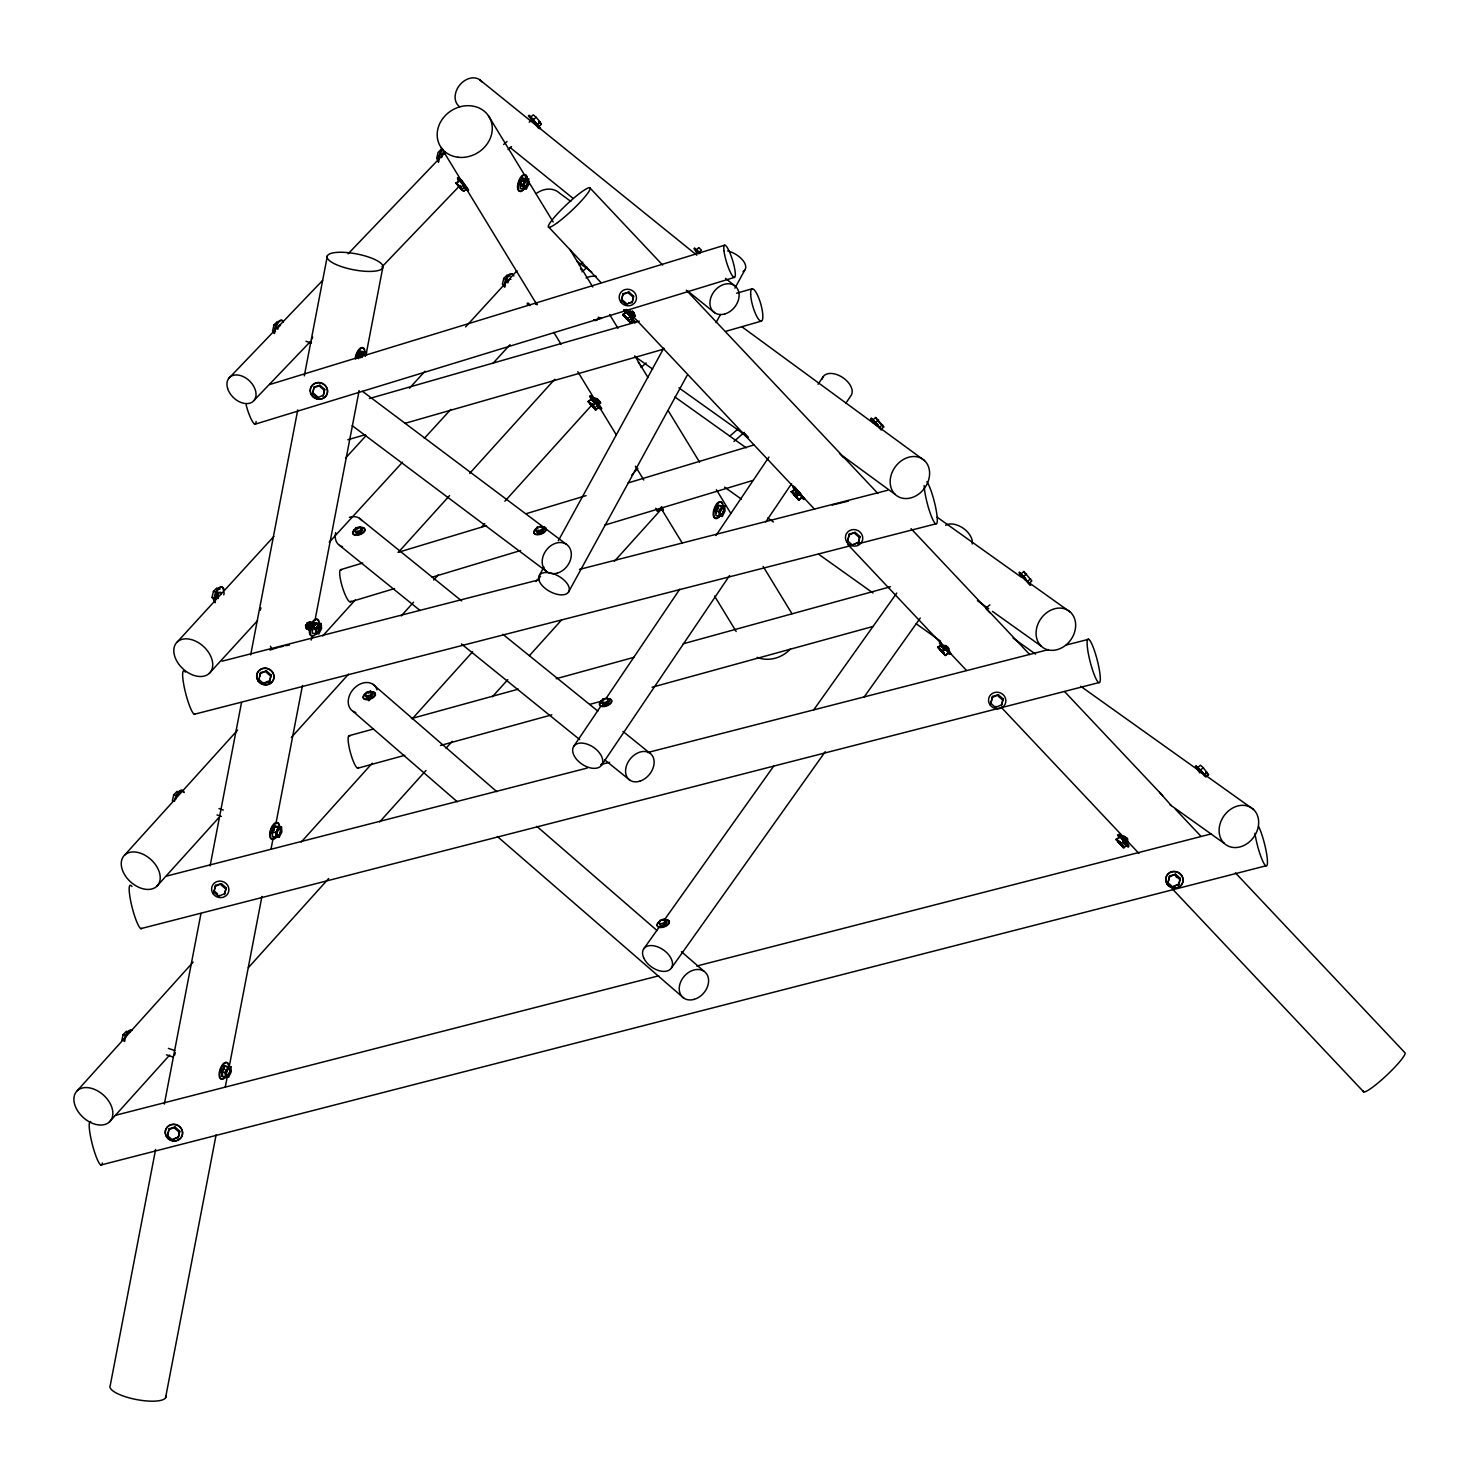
<?xml version="1.0" encoding="UTF-8"?>
<svg xmlns="http://www.w3.org/2000/svg" width="1479" height="1479" viewBox="0 0 1479 1479"><rect width="100%" height="100%" fill="white"/><g stroke="black" fill="none" stroke-linecap="round" stroke-linejoin="round"><path stroke-width="1.5" d="M461.947 188.868L457.603 184.579L460.653 187.463M460.949 181.806L461.836 182.231L460.727 181.455M464.831 187.057L464.388 186.317M531.959 119.928L536.378 124.735L529.112 115.233L540.519 128.266L538.948 127.508M592.321 405.468C582.634 396.298 601.103 416.412 591.545 404.691M596.647 404.285L596.74 405.449M625.802 310.109L635.637 322.404L631.219 317.911M697.866 253.464L697.422 252.576L698.791 253.667M793.502 493.487L793.41 492.544M796.238 490.64L795.351 491.804M799.806 493.043C805.131 500.142 788.011 479.621 794.334 489.715M943.473 652.923L943.787 653.884L939.498 648.726L943.38 653.33M1123.301 845.748L1121.803 845.84L1117.828 840.996L1122.136 846.154L1119.788 842.531M461.189 188.369L461.966 189.645L461.855 188.536M463.851 188.646L464.351 186.354M464.424 188.147L463.703 186.003M536.064 304.138L535.509 302.77L537.043 304.027M535.453 303.99L535.842 302.492L536.378 303.768M589.825 403.12L591.748 404.821M594.17 401.622L592.802 400.532L593.523 401.16M587.976 401.585L592.118 398.905L587.976 401.585L595.908 409.886L599.087 407.113L590.324 395.632L594.817 401.049M594.41 407.871L593.19 406.817M594.983 398.017L596.148 399.885M594.891 407.483L593.393 406.762M600.049 402.565C601.768 405.228 593.061 395.54 595.963 399.94M600.16 407.908L601.731 408.666L598.866 404.026M595.15 398.517L600.197 402.861M600.659 403.194L600.086 401.844M624.859 316.635L625.377 317.541L624.804 315.434M628.557 313.197L629.388 312.476C629.167 309.814 635.138 315.045 629.777 311.108M628.39 312.864L628.778 311.773L630.572 313.104M629.518 313.086L628.39 312.716L629.241 313.326M628.926 312.383L630.59 314.177M627.577 319.094L629.204 320.795M629.056 311.533L631.145 313.696M630.202 311.755L629.925 312.642L630.405 311.588M631.274 318.835L631.256 317.874M624.36 309.906L632.679 318.503L631.81 317.393M633.234 318.022L632.346 317.56L633.604 317.504M632.957 318.096L632.772 316.469M631.995 314.103L634.62 316.654L633.474 317.042M634.99 315.84C629.869 308.39 636.95 319.519 632.827 314.528M797.643 497.61L793.058 493.228M796.885 492.193L795.739 491.841M795.831 490.973L799.732 494.485M801.341 497.72L804.077 499.569L799.436 492.211M940.311 649.891L940.829 650.797L939.831 648.024M941.679 646.952L943.362 647.654M942.77 646.046L943.417 647.488M947.115 648.819L947.299 651.241M947.115 649.817C948.279 647.617 953.715 657.97 948.446 652.627M947.891 650.168L939.757 641.941M1117.828 841.126L1122.247 846.08L1121.396 844.638M1123.171 837.595C1122.376 838.852 1114.463 830.921 1119.104 837.465M1125.722 841.181L1122.284 836.522L1123.19 836.966M1122.857 845.396L1121.193 844.712M1124.835 844.417L1123.227 842.475M1123.633 842.568L1125.316 843.27M1126.203 843.03C1126.258 841.773 1128.107 842.29 1126.314 841.588M1126.61 840.09L1127.312 841.496M1126.166 838.26L1127.904 841.736L1126.425 839.185M520.497 179.662L520.516 179.07A3.365 1.497 -71.3 0 1 521.274 179.199L520.294 179.717M311.274 341.501L311.366 343.054M310.941 623.657A3.346 1.534 -70.3 0 0 309.666 622.585L306.8 626.153L307.983 629.111A3.402 1.571 -70.3 0 0 308.445 629.037A3.365 1.497 -71.3 0 1 308.261 624.804A3.365 1.497 -71.3 0 1 311.052 623.288M356.864 356.125L357.271 354.331A3.808 1.701 -71.3 0 0 356.587 357.105L357.105 355.293M306.8 626.153L306.837 627.688M271.119 833.361A3.808 1.701 -71.3 0 1 271.249 830.052A3.55 1.627 -70.3 0 0 271.397 833.398A3.365 1.497 -71.3 0 1 271.249 830.015A3.365 1.553 -70.3 0 0 271.064 830.865L271.415 833.343M271.064 830.865L271.008 832.381M155.609 1149.46L110.259 1385.398A28.489 8.079 10.9 0 0 137.011 1399.652A28.489 8.079 10.9 0 0 165.796 1395.714M164.335 1104.092L200.959 913.523M210.11 865.881L241.521 702.543M250.672 654.901L297.76 409.886M304.304 375.869L327.414 255.627M165.556 1397.803L216.137 1134.652M225.289 1087.01L227.47 1075.658M229.227 1066.599L261.931 896.44M271.082 848.798L273.264 837.465M275.87 823.84L302.474 685.461M311.2 640.093L312.069 635.545M315.119 619.664L359.157 390.548M366.145 354.239L382.71 268.032A28.489 8.079 10.9 0 0 345.18 252.41A28.489 8.079 10.9 0 0 337.304 265.055A28.489 8.079 10.9 0 0 382.71 268.032M312.531 393.728L314.158 386.943L320.037 385.279L324.696 389.402L323.476 395.17L317.19 397.851L312.531 393.728L314.158 386.943M213.882 892.207L215.564 885.311L221.443 883.666L226.102 887.77L224.882 893.538L218.541 896.329L213.882 892.207L215.564 885.311M258.917 679.49L260.6 672.575L266.479 670.93L271.138 675.034L269.455 681.93L263.576 683.594L258.917 679.49L259.38 678.343M259.786 676.421L260.6 672.575M323.069 396.187L324.696 389.402M167.515 1135.613L169.198 1128.717L175.077 1127.053L179.735 1131.176L178.515 1136.944L172.174 1139.717L167.515 1135.613L169.198 1128.717M224.42 894.666L226.102 887.77M269.455 681.93L271.138 675.034M178.053 1138.072L179.735 1131.176M621.42 300.496L623.066 293.692L628.945 292.047L633.604 296.151L632.383 301.919L626.079 304.619L621.42 300.496L623.066 293.692M631.958 302.955L633.604 296.151M847.652 540.889L849.316 534.048L855.195 532.385L859.854 536.507L858.633 542.275L852.311 545.011L847.652 540.889L849.316 534.048M858.19 543.348L859.854 536.507M990.838 703.357L992.538 696.424L998.417 694.779L1003.076 698.883L1001.856 704.651L995.496 707.461L990.838 703.357L992.538 696.424M1001.375 705.797L1003.076 698.883M1168.003 882.778L1169.686 875.864L1175.565 874.2L1180.224 878.323L1179.003 884.091L1172.662 886.882L1168.003 882.778L1169.686 875.864M1178.541 885.237L1180.224 878.323M260.193 610.346L260.896 607.887M174.596 1055.156L175.317 1052.697M274.558 333.533L272.617 330.926L273.985 324.955L277.294 321.572M213.993 600.012L212.052 597.405L213.42 591.434L216.729 588.05L220.02 589.16M172.359 800.786L173.727 794.796L177.036 791.431L180.327 792.541M121.759 1040.624L123.127 1034.634L126.436 1031.27L129.727 1032.379M510.089 276.074L507.057 275.039L503.747 278.422L502.379 284.393L505.43 285.429M948.113 650.15L945.599 646.619L948.039 649.632M306.819 625.266L306.541 628.039L308.445 628.945A3.365 1.497 -71.3 0 1 307.724 625.081A3.365 1.497 -71.3 0 1 310.664 623.158M629.629 311.773L630.627 312.124M459.174 180.771L457.529 177.591L461.688 180.438M311.829 339.024L312.716 337.064M221.203 1069.539L220.685 1071.813A3.808 1.701 -71.3 0 1 221.018 1070.001A3.365 1.497 -71.3 0 0 220.741 1071.628M313.751 387.96L320.037 385.279M317.19 397.851L317.597 396.834L312.938 392.711M260.138 673.703L266.479 670.93M263.576 683.594L264.038 682.466M215.102 886.439L221.443 883.666M218.541 896.329L219.003 895.202M168.735 1129.845L175.077 1127.053M172.174 1139.717L178.515 1136.944M622.641 294.728L628.945 292.047M626.079 304.619L626.504 303.583L621.846 299.461M848.872 535.121L855.195 532.385M852.311 545.011L858.633 542.275M992.058 697.57L998.417 694.779M995.496 707.461L995.977 706.315M1169.223 877.01L1175.565 874.2M1172.662 886.882L1179.003 884.091M366.311 351.873L360.229 351.281L357.53 356.679L360.58 357.715L363.279 352.316L366.311 351.873L366.533 355.182M519.905 183.673L522.605 178.275L528.632 178.848L528.964 183.803L526.265 189.201L520.238 188.628L519.905 183.673L522.9 184.69L523.233 189.645M522.9 184.69L525.6 179.292L528.632 178.848M311.903 628.224L314.602 622.825L321.22 623.583L321.553 628.538L318.854 633.936L312.235 633.178L311.903 628.224L315.508 629.444L315.822 634.399M315.508 629.444L318.207 624.027L321.22 623.583M272.21 831.586L274.909 826.188L281.528 826.964L281.86 831.919L279.161 837.317L272.543 836.541L272.21 831.586L275.797 832.806L276.129 837.761M275.797 832.806L278.496 827.408L281.528 826.964M221.61 1071.425L224.309 1066.026L230.927 1066.803L231.26 1071.757L228.561 1077.156L221.942 1076.379L221.61 1071.425L225.196 1072.645L225.529 1077.599M225.196 1072.645L227.895 1067.246L230.927 1066.803M715.651 510.773L718.35 505.374L724.71 506.058L725.043 511.013L722.344 516.411L715.984 515.727L715.651 510.773L718.979 511.9L719.312 516.855M718.979 511.9L721.678 506.502L724.71 506.058M539.502 575.165L543.939 567.049M558.359 540.704L663.775 348.157M568.454 592.21A16.824 8.819 28.7 0 0 551.168 573.149A16.824 8.819 28.7 0 0 542.312 585.702A16.824 8.819 28.7 0 0 568.454 592.21L687.18 375.333M716.039 322.644L720.476 314.528M734.897 288.183L744.88 269.936M573.778 746.248L600.918 706.019M606.094 698.365L679.767 589.197M715.947 535.564L768.951 457.048M818.053 384.263L823.23 376.59M601.602 765.179A16.824 10.205 34 0 0 585.758 743.715A16.824 10.205 34 0 0 575.719 758.246A16.824 10.205 34 0 0 601.602 765.179L729.554 575.571M765.752 521.939L791.598 483.633M845.877 403.194L851.054 395.54A16.824 10.205 34 0 0 841.07 376.516A16.824 10.205 34 0 0 822.213 379.086M643.772 948.815L659.837 926.224M663.868 920.585L773.628 766.233M813.783 709.754L896.773 593.061M671.3 968.172L825.245 751.702M864.05 697.127L920.271 618.074M458.398 185.744L458.952 186.65L457.584 184.635L461.633 189.016M461.91 189.719L460.098 187.962L460.912 188.628M799.566 492.84L793.28 485.999M793.04 493.302L797.366 498.386L796.127 496.241M939.868 641.461L941.439 644.604M939.387 648.856L943.898 653.81L943.047 653.2M354.054 530.203L356.088 527.781L360.063 526.746L362.041 528.151L362.706 530.018L360.691 532.44L356.698 533.457L354.054 530.203L356.698 533.457M356.032 531.608L360.007 530.591L362.041 528.151M364.537 694.612L366.552 692.19L370.545 691.155L372.505 692.56L373.17 694.427L371.155 696.849L367.162 697.866L364.537 694.612L367.162 697.866M366.496 696.017L370.489 695.001L372.505 692.56M535.25 529.648L537.265 527.227L541.259 526.191L543.237 527.596L543.902 529.445L541.887 531.867L537.894 532.902L535.25 529.648L537.894 532.902M537.228 531.053L541.203 530.018L543.237 527.596M600.825 701.527L602.84 699.086L606.834 698.07L608.793 699.475L609.477 701.323L607.444 703.745L603.469 704.78L600.825 701.527L603.469 704.78M602.785 702.913L606.778 701.896L608.793 699.475M658.451 922.452L660.466 920.03L664.459 918.995L666.419 920.4L667.084 922.249L665.069 924.689L661.076 925.706L658.451 922.452L661.076 925.706M660.41 923.857L664.404 922.822L666.419 920.4M630.387 311.089L632.457 313.714M77.315 1090.652L193.139 962.089M301.217 842.069L372.246 763.219M412.401 718.646L472.614 651.777M535.934 581.487L540.556 576.348M631.662 475.203L637.837 468.344M109.428 1121.932A22.425 15.086 42 0 0 94.915 1089.542A22.425 15.086 42 0 0 75.78 1107.42A22.425 15.086 42 0 0 109.428 1121.932L169.66 1055.063M248.398 967.636L328.708 878.489M379.659 821.917L425.97 770.485M446.048 748.208L452.223 741.349M492.378 696.775L507.815 679.619M529.445 655.622L561.872 619.627M614.358 561.336L660.688 509.904M124.68 855.028L237.62 730.09M322.718 635.952L355.2 600.012M398.535 552.092L449.579 495.594M469.693 473.354L554.791 379.216M156.756 886.346A22.425 15.104 42.1 0 0 142.261 853.901A22.425 15.104 42.1 0 0 123.127 871.815A22.425 15.104 42.1 0 0 156.756 886.346L218.652 817.869M291.363 737.429L348.6 674.11M401.216 615.911L413.584 602.212M433.698 579.971L438.339 574.832M481.673 526.912L484.761 523.492M504.875 501.233L593.061 403.675M177.277 641.978L273.892 536.378M345.587 458.046L365.831 435.898M409.48 388.219L425.046 371.192M465.571 326.914L517.003 270.712M209.26 673.389A22.425 15.16 42.5 0 0 194.895 640.832A22.425 15.16 42.5 0 0 175.668 658.821A22.425 15.16 42.5 0 0 209.26 673.389L257.568 620.588M329.244 542.257L402.491 462.206M424.307 438.376L450.799 409.424M492.877 363.446L510.015 344.699M228.598 378.569L322.607 280.437M348.101 253.833L445.308 152.374M254.406 400.014L310.165 341.797M381.878 266.959L459.969 185.467M441.334 149.139L438.024 152.522L436.656 158.493L438.597 161.1M307.151 624.397L309.222 622.844M455.772 183.026L459.433 180.771L466.421 188.979L463.703 191.327L455.772 183.026L463.703 191.327M456.734 183.119L459.433 180.771M503.655 144.461L507.057 141.485M529.223 122.184L533.087 119.448M533.66 119.466L536.137 117.303L540.168 122.036L541.351 124.328L538.874 126.491L530.813 117.007L533.29 114.844L536.137 117.303M460.69 187.278L463.408 184.93M508.055 149.545L511.475 146.569M537.69 124.199L540.168 122.036M579.287 265.24L582.744 262.227M581.968 271.822L587.163 267.292M622.696 314.546L626.301 312.328L630.257 316.488L633.271 320.536L630.627 322.847L622.696 314.546L630.627 322.847M623.657 314.639L626.301 312.328M627.614 318.798L630.257 316.488M629.666 322.736L633.271 320.536M595.908 409.886L592.894 405.838L596.074 403.064M595.963 406.707L599.42 403.675M640.98 367.495L646.157 362.965M594.965 409.794L599.087 407.113M729.535 436.36L738.187 428.818M733.935 441.445L744.325 432.386M657.73 510.976L660.91 508.221L656.768 510.884L657.73 510.976L655.715 508.277M875.679 417.485L872.98 419.833L881.04 429.298L883.739 426.95L875.679 417.485L876.881 419.759M791.228 491.694L795.129 489.216L802.117 497.425L799.159 499.994L791.228 491.694L799.159 499.994M792.189 491.786L795.129 489.216M875.827 422.291L878.526 419.944M796.146 495.946L799.104 493.376M879.857 427.024L882.556 424.676M798.216 499.902L802.117 497.425M1023.801 571.504L1021.046 573.889L1029.107 583.373L1031.861 580.97L1023.801 571.504L1024.984 573.778M937.649 647.192L941.605 644.659L948.594 652.868L945.58 655.493L937.649 647.192L945.58 655.493M938.61 647.284L941.605 644.659M986.382 607.869L989.858 604.856M1023.893 576.348L1026.629 573.963M942.567 651.444L945.58 648.819L946.209 649.928M1027.923 581.099L1030.66 578.696M944.637 655.382L948.594 652.868M1115.998 839.443L1119.899 836.985L1126.869 845.193L1123.929 847.763L1115.998 839.443L1123.929 847.763M1116.959 839.554L1119.899 836.985M1203.296 767.693L1200.449 765.235L1197.75 767.583L1200.597 770.041L1203.296 767.693L1208.509 774.719L1205.81 777.067M1120.916 843.714L1123.874 841.144M1207.326 772.426L1204.627 774.793L1200.597 770.041M1122.986 847.652L1126.869 845.193M634.251 315.267L634.75 316.136L634.362 314.916M269.936 650.057L277.775 647.599M269.659 384.54L724.636 245.2M255.257 424.14L734.508 277.368M340.577 569.692L362.688 563.018M398.073 552.351L486.536 525.655M526.339 513.638L586.035 495.631M628.057 482.949L754.105 444.902M350.338 601.898L394.56 588.55M432.164 577.198L520.608 550.521M604.652 525.156L752.811 480.453M369.417 398.535L639.279 321.146M736.597 293.23L752.072 288.793M347.805 439.744L365.498 434.66M405.301 423.253L664.089 349.026M726.023 331.259L761.426 321.109M628.464 303.029L632.383 301.919M265.998 681.911L269.917 680.802M832.141 505.06L848.28 501.141M349.007 735.729L373.521 728.999M411.402 718.572L518.353 689.14M556.215 678.713L634.195 657.268M683.224 643.772L890.432 586.756M358.01 768.156L404.784 755.288M440.446 745.471L551.852 714.819M589.714 704.392L600.862 701.342M652.11 687.236L872.684 626.541M222.109 661.187L539.243 579.731M579.435 569.415L887.64 490.27M194.322 714.265L853.161 545.067M857.617 543.921L935.782 523.862M166.48 876.104L587.255 768.045M600.696 764.588L609.644 762.295M647.691 752.515L1048.315 649.632M1066.23 645.029L1088.618 639.298M140.856 928.627L1098.786 682.632A22.425 3.624 75.6 0 0 1094.793 651.721A22.425 3.624 75.6 0 0 1087.527 648.523A22.425 3.624 75.6 0 0 1098.786 682.632M115.307 1115.351L658.691 975.807M696.72 966.046L1211.042 833.953M100.886 1165.008L1265.95 865.807M279.753 647.136L283.728 646.175M599.42 402.417C598.681 403.138 598.977 403.933 599.716 402.861M285.706 645.694L289.311 645.121M1126.092 840.423L1127.238 840.738M598.496 318.798L601.528 318.355L598.2 317.227M221.942 1076.379L228.561 1077.156M465.46 188.868L466.421 188.979M361.967 347.657L362.762 347.75A8.745 4.03 -70.3 0 1 364.204 349.654A8.745 3.901 -71.3 0 0 359.305 349.044A8.745 3.901 -71.3 0 0 355.182 358.731M538.374 127.989L528.391 115.898L532.791 119.244M464.351 187.001L463.5 185.541M598.681 402.14L599.605 403.194M457.621 184.154L458.046 185.467M633.326 317.745L633.751 315.711M624.36 315.637L627.836 319.039M632.236 318.706L635.083 322.884L631.108 319.446M630.849 319.908L630.701 318.355M595.316 399.681C592.524 397.241 601.158 407.298 598.015 402.713L598.681 403.379M591.323 399.385L589.659 396.206L594.244 399.903M595.353 407.816L593.8 407.317M795.961 491.971L795.388 490.621L796.682 491.435M941.679 646.822C932.14 632.383 957.079 659.819 947.817 653.163M939.794 648.449L939.923 649.614M948.427 650.464L947.133 650.057M1122.894 837.151L1125.279 837.872L1127.59 841.385M1126.388 842.29L1125.685 840.885M1124.853 843.64L1124.835 842.568M801.174 494.966L800.786 495.299M595.224 398.59L596.481 399.607M522.605 178.275L525.6 179.292M503.747 278.422L506.798 279.457M360.229 351.281L363.279 352.316M273.985 324.955L276.795 325.898M306.005 341.298L310.35 342.777M272.617 330.926L275.427 331.888M718.35 505.374L721.678 506.502M719.016 515.284L722.344 516.411M314.602 622.825L318.207 624.027M213.42 591.434L216.729 592.543M212.052 597.405L215.361 598.514M274.909 826.188L278.496 827.408M219.003 808.551L223.329 810.011M173.727 794.796L177.018 795.924M217.025 814.966L221.351 816.426M275.556 836.097L279.161 837.317M224.309 1066.026L227.895 1067.246M168.384 1048.389L174.892 1050.589M123.127 1034.634L126.418 1035.762M166.424 1054.804L172.932 1057.004M634.195 316.414L633.104 315.767M990.135 612.916L986.031 608.756M599.161 403.785L598.348 402.658M946.893 648.116L944.415 645.768L946.837 648.005M539.262 128.691L532.514 119.152M747.616 436.582L743.66 433.162M364.869 354.22L365.128 354.609M597.091 400.106L599.032 402.14M468.325 190.606L461.947 180.346M839.48 453.443L843.566 457.603M1171.313 805.611L1159.573 792.374M1022.895 576.237L1025.797 579.213L1024.781 577.79M794.445 495.114L797.477 498.312L797.033 497.425M593.523 400.513L594.613 402.917M1124.835 843.196L1124.151 843.067M463.537 187.685L465.83 186.927L465.33 185.929M633.178 316.839C636.192 319.02 628.057 309.481 629.869 312.476M631.256 318.521L632.125 318.983L630.627 316.451M630.701 319.002L631.57 319.464L630.849 317.708M629.462 321.109L628.483 320.925M628.76 320.684L624.434 316.21L625.377 316.691M595.556 398.738L594.65 398.313L595.63 400.236M595.224 399.681L594.003 398.886L594.262 399.811M593.837 399.219L595.482 400.476M599.42 403.046L600.308 403.397A5.269 1.109 36.3 0 0 599.808 402.362M942.437 646.785L941.846 646.064L945.894 650.205M594.854 403.268L592.968 400.421L595.649 403.027M941.402 646.656L942.345 647.062M592.173 400.661L593.319 401.419L592.839 400.532M942.622 650.52L944.36 653.847M1122.579 837.502L1121.655 838.297M1124.262 843.048L1125.445 843.88L1125.168 842.956M1118.568 841.606L1118.161 840.756L1120.065 842.42M937.168 517.206L1021.656 577.439L1019.234 572.928L1029.865 585.092M1027.295 581.45L1070.463 612.232A22.425 18.284 -54.5 0 1 1060.129 648.597A22.425 18.284 -54.5 0 1 1037.001 626.8A22.425 18.284 -54.5 0 1 1070.463 612.232M635.767 357.086L652.664 369.14M678.935 387.868L748.411 437.396M977.434 600.677L988.711 608.701M992.464 611.382L1041.271 646.175M674.868 396.964L746.248 447.86M1013.023 638.041L1035.559 654.106M1080.65 686.256L1253.489 809.475A22.425 18.284 -54.5 0 1 1243.155 845.822A22.425 18.284 -54.5 0 1 1220.027 824.025A22.425 18.284 -54.5 0 1 1253.489 809.475M724.581 487.146L741.478 499.199M767.786 517.964L773.425 521.976M818.497 554.126L872.98 592.968M916.204 623.768L940.626 641.183M1169.815 804.576L1224.298 843.418M543.902 529.445L541.259 526.191M609.477 701.323L606.834 698.07M570.802 201.403L559.635 193.213A22.425 18.118 -53.8 0 0 536.008 193.712M742.088 326.914L924.541 460.616A22.425 18.118 -53.8 0 1 913.967 496.815A22.425 18.118 -53.8 0 1 891.116 475.203A22.425 18.118 -53.8 0 1 924.541 460.616M576.847 261.173L591.748 272.081M843.085 456.272L895.22 494.467M362.521 391.362L566.512 544.401M352.205 425.656L546.99 571.8M1123.411 836.707L1126.924 839.85M1124.447 837.262L1126.943 840.109M467.364 189.867C472.892 193.472 456.993 175.964 463.001 183.082M946.153 650.039L942.456 646.175L942.733 647.155M1123.541 842.272L1125.075 843.585L1123.43 841.089M479.64 79.7L696.794 255.164M725.523 278.366L734.49 285.613M509.959 147.382L572.78 198.131M687.643 290.938L714.56 312.698M359.508 518.334L461.67 600.936M502.878 634.288L597.867 711.103M622.973 731.402L649.854 753.144M339.523 545.363L420.184 610.587M461.411 643.938L579.694 739.592M604.782 759.892L629.869 780.172M538.522 121.87L541.351 124.328M883.739 426.95L878.212 421.349M1205.662 772.26L1208.509 774.719M373.078 684.389L496.759 791.616M536.84 826.354L657.046 930.55M681.431 951.7L704.078 971.333M352.76 711.14L457.288 801.766M497.351 836.504L683.76 998.085M797.939 491.287L800.805 494.578M628.187 313.012L629.185 314.306M628.686 313.807L627.909 313.252L628.945 314.232M632.254 317.338L631.459 315.73M630.609 318.78L631.847 319.224L631.551 318.318M624.637 315.545L629.13 320.869M464.757 187.149L463.445 186.151M461.947 189.589L460.653 188.554M796.257 491.712L795.85 490.862L797.181 491.934M1123.596 837.317L1123.264 836.541M1126.591 840.922L1127.737 841.699L1127.331 840.386M1118.198 840.793L1120.342 843.344M1121.692 845.193L1123.005 846.006L1122.709 845.101M595.649 399.404L594.336 398.59L594.595 399.515M593.948 400.883L592.95 400.957M628.52 293.082L633.178 297.187M854.751 533.475L859.41 537.58M997.937 695.925L1002.596 700.029M1175.102 875.346L1179.761 879.469M319.63 386.315L324.289 390.419M266.017 672.058L270.675 676.162M220.981 884.793L225.64 888.897M214.344 891.079L217.45 893.815M174.614 1128.181L179.273 1132.304M794.704 486.942L804.687 499.033L801.951 497.184M465.626 189.275C474.759 196.356 452.445 170.751 458.619 181.27M1126.721 844.953C1135.872 851.978 1113.41 826.428 1119.714 836.948M530.443 305.007L527.855 302.973L528.558 304.822M529.796 305.598L527.19 303.546L527.911 305.395M660.817 507.926L663.405 509.959L661.742 506.761M660.152 508.499L662.74 510.532L661.076 507.352M798.475 491.749L800.342 493.949M631.459 311.403L632.513 312.494M633.641 316.136L634.454 316.247M629.758 312.476L632.254 315.193M632.531 315.73L633.197 316.192M632.254 315.97L633.086 316.617L632.772 315.637M629.74 313.825L628.667 312.513M632.809 316.857L631.718 315.489M627.577 320.074L628.39 320.703M796.996 491.176L798.013 492.285L795.998 490.085L796.275 490.991M794.741 494.06L793.816 493.21L795.018 494.762M796.405 496.168L793.89 493.45L794.223 494.411M944.397 645.399L945.784 646.6M944.083 645.676L945.173 647.155M943.14 646.489L944.545 647.691L942.16 645.805L945.266 649.947M461.799 181.862L463.445 184.006M461.245 182.342L460.986 181.658M1124.484 836.134L1125.574 837.613M1124.706 837.28L1122.912 835.986L1123.19 836.892M458.453 185.189L461.485 188.24M1122.043 838.279L1123.966 840.164M1124.484 843.196L1123.356 841.754L1124.206 842.364M1123.337 842.845L1124.243 843.696L1123.541 842.771M1118.66 841.218L1120.527 843.178M1121.711 845.6L1120.324 844.398M596.296 398.424L598.163 400.384M595.963 398.701L598.792 401.142M598.44 402.528L599.531 403.582L599.087 402.695M594.965 399.57L596.388 400.772M594.632 399.866L596.055 401.068M594.299 400.143L597.701 403.305M593.966 400.439L596.481 403.157M594.04 407.021L592.968 405.93L593.726 406.762M593.708 407.705L590.639 404.266M1124.724 844.102C1136.667 855.454 1115.166 830.532 1124.206 839.98M464.813 187.389L466.181 188.794M596.961 406.004L600.918 409.443L593.634 399.626M638.262 362.281L641.128 366.274M1123.282 842.327L1125.926 845.101M588.938 401.678L592.894 405.838M945.636 650.02L943.399 647.321M632.531 311.108L634.473 313.271M632.254 311.348L634.195 313.511M631.699 311.829L633.363 314.232M630.867 312.55L632.18 313.955M945.857 645.473L948.409 648.024M945.266 645.676L946.578 647.099M629.777 313.511L631.071 314.916M1125.334 836.744L1126.998 838.852M629.222 313.992L630.516 315.397M944.341 646.508L946.264 648.671M1124.761 836.966L1126.055 838.371M796.922 491.878L799.159 493.764M798.808 493.931L799.455 494.596L797.551 492.544L799.418 494.744M796.183 491.361L797.44 492.784L796.941 491.712M798.623 493.949L799.122 495.021M799.141 494.873L797.736 493.561M945.931 650.039L944.027 647.987M943.047 647.913L943.454 647.432M945.358 650.261L944.212 649.004L944.989 649.632M794.463 494.004L795.757 495.428M625.913 316.876L628.409 319.76M1123.079 841.976L1124.669 843.917M628.094 319.889L626.8 318.484M942.844 652.424L940.644 649.891M1119.548 841.496L1122.043 844.38M462.372 182.416L463.149 183.599M462.095 182.656L463.389 184.08M597.202 398.683L599.124 400.846M596.536 399.275L597.035 400.199M596.203 399.552L598.126 401.715M595.538 400.143L596.832 401.548M594.872 400.717L596.166 402.122M594.54 400.994L595.834 402.417M595.057 401.937L593.282 400.68M594.207 401.29L594.724 402.214M591.896 403.305L593.8 406.577M591.563 403.601L593.486 405.764M592.635 406.226L594.225 408.204L592.303 406.503M593.153 407.15L591.84 405.745M589.825 187.796L662.61 265.037M686.348 290.217L877.823 493.394M911.046 528.65L1029.717 654.587M1064.529 691.525L1162.642 795.628M1175.306 809.068L1200.615 835.931M1235.427 872.869L1404.736 1052.53A28.489 3.919 -43.3 0 1 1385.379 1076.49A28.489 3.919 -43.3 0 1 1363.361 1090.763M548.746 227.137L600.955 282.544M626.283 309.425L629.444 312.772M814.578 509.238L631.995 315.249M847.8 544.494L941.162 643.55M947.503 650.279L966.49 670.431M1001.301 707.369L1138.959 853.438M1172.2 888.713L1363.656 1091.872M700.011 253.057L694.557 248.01L697.441 252.798M699.456 253.538L694.002 248.49L696.886 253.279M741.497 432.127L746.95 437.155L745.305 433.976M798.789 494.504L795.924 490.806M1201.336 772.777L1198.84 770.43L1200.19 772.5M876.733 423.715L877.879 425.028M876.603 423.826L877.75 425.139M1123.134 839.758L1124.798 841.976M946.227 646.083L948.094 648.283M945.284 646.896L947.152 649.115M1120.509 844.361L1119.215 842.864M944.341 647.71L946.523 649.651M942.178 652.091L940.884 650.594M798.179 492.008L799.473 493.505M796.663 492.267L798.512 494.189M795.406 494.411L796.7 495.909M632.069 312.735L633.641 313.992M630.683 313.936L631.977 315.434M626.819 317.301L629.148 320.148M460.838 187.463L459.618 186.04L462.243 188.628M460.542 187.704L459.248 186.206M596.499 400.513L598.829 403.36M595.852 401.105L597.146 402.584M1126.776 837.724L1127.867 839.296M1125.464 840.183L1122.746 836.726L1126.795 841.274M1124.317 839.869L1125.87 842.069M1123.411 840.664L1124.502 842.235M1119.825 842.327L1121.156 843.936M1119.529 842.605L1120.897 844.01M946.689 646.989L948.242 649.189M943.694 648.153L945.007 649.762M941.809 649.78L943.713 652.11M942.826 651.666L941.494 650.057L943.399 652.387M941.18 650.335L943.047 652.368M799.252 492.378L800.305 493.672M798.549 494.3L796.645 491.989M797.181 492.895L798.771 495.003M793.41 493.764L794.981 495.983M633.382 312.901L634.953 315.101M633.104 313.141L634.214 314.694M625.894 317.985L626.43 318.835L625.321 317.264M598.292 400.273L600.16 402.991M596.629 401.715L598.662 404.784L595.963 402.288M591.877 404.414L593.171 406.041M1199.709 772.833L1195.42 766.344L1205.015 776.401M580.471 268.734L581.524 270.028M1025.686 580.378L1022.118 576.755L1022.562 577.642M877.639 426.303L874.071 422.661L874.514 423.549M1126.647 840.368L1123.393 836.985M1125.501 839.998L1126.813 842.05M1125.112 841.717L1124.539 840.83L1125.574 842.346M1119.474 842.808L1118.494 841.255M947.873 647.099L948.871 648.652M946.301 648.468L947.299 650.002M795.055 494.578L794.038 493.228M463.463 185.319L464.48 186.668M591.489 404.913L590.509 403.342M1205.625 775.865L1196.03 765.808L1197.694 769.006M873.534 423.364L870.65 418.594L881.207 429.982M799.677 494.596L796.534 491.102L796.941 492.045M593.467 407.058L589.788 403.194L590.25 404.007M940.662 644.567L943.676 648.615M794.186 489.124L797.199 493.173M591.156 398.812L593.171 401.512M1124.779 841.699L1125.759 843.603L1124.465 841.958M1118.679 842.438L1117.847 841.015M948.057 648.005L948.871 649.429M947.743 648.283L948.557 649.688M946.985 650.279L942.474 645.528L942.77 646.434M943.14 647.71L942.641 646.027M628.353 319.482L629.204 320.888M463.981 185.762L465.275 187.26M599.679 401.271L600.492 402.713M599.161 403.064L594.928 399.238M597.849 404.229L597.368 403.305L598.385 404.007M1020.972 575.313L1019.327 572.133L1030.734 585.166M881.817 429.446L871.26 418.058L872.924 421.238M793.983 487.83L794.944 489.179M625.488 312.827L623.676 309.832M464.998 185.966L465.552 187.02L465.053 186.169M1118.272 841.884L1117.68 840.682M634.121 314.99L634.713 316.081M488.421 115.75L553.201 222.016M569.988 249.563L592.783 286.963M609.588 314.509L617.982 328.283M634.768 355.847L647.968 377.496M668.36 410.94L699.549 462.114M716.354 489.66L730.737 513.287M763.127 566.42L791.931 613.656M441.056 147.382L537.025 304.822M553.83 332.387L561.022 344.182M577.808 371.747L594.613 399.293M599.402 407.169L616.207 434.715M635.397 466.218L643.79 479.991M660.595 507.537L682.189 542.959M714.579 596.092L736.172 631.515M606.778 701.896L607.444 703.745M602.84 699.086L603.524 700.954M541.203 530.018L541.887 531.867M537.265 527.227L537.949 529.075M664.459 918.995L665.125 920.862M664.404 922.822L665.069 924.689M360.063 526.746L360.747 528.613M360.007 530.591L360.691 532.44M356.088 527.781L356.753 529.63M370.545 691.155L371.211 693.022M370.489 695.001L371.155 696.849M272.857 827.39A3.365 1.497 -71.3 0 0 271.563 829.201A3.55 1.627 -70.3 0 1 272.949 827.242A3.365 1.553 -70.3 0 0 271.6 829.22A3.808 1.701 -71.3 0 1 273.06 827.057M586.017 277.904A22.425 18.284 -54.5 0 1 596.259 276.296M141.762 928.368A22.425 3.624 75.6 0 1 131.576 905.111A22.425 3.624 75.6 0 1 131.927 886.513M102.31 1163.012A22.425 3.624 75.6 0 1 93.066 1147.168A22.425 3.624 75.6 0 1 90.7 1121.655M1258.537 826.299A22.425 3.624 75.6 0 1 1266.967 856.045A22.425 3.624 75.6 0 1 1263.528 862.682A22.425 3.624 75.6 0 1 1254.913 833.306M195.246 714.006A22.425 3.624 75.6 0 1 185.041 690.748A22.425 3.624 75.6 0 1 185.411 672.15M926.871 481.729A22.425 3.624 75.6 0 1 936.651 513.01A22.425 3.624 75.6 0 1 932.473 518.889A22.425 3.624 75.6 0 1 924.135 485.556M790.359 649.096A28.489 24.829 -31.4 0 1 757.174 657.36M945.617 525.304A16.824 10.39 35.4 0 1 963.291 528.299A16.824 10.39 35.4 0 1 972.202 543.995M358.621 767.342A16.824 3.143 74.6 0 1 350.523 752.959A16.824 3.143 74.6 0 1 349.931 736.024M355.847 712.582A16.824 12.849 -49.1 0 1 353.721 688.77A16.824 12.849 -49.1 0 1 377.016 689.843M342.518 546.712A16.824 12.331 -51 0 1 335.678 532.569M349.358 517.354A16.824 12.331 -51 0 1 361.8 520.59M350.985 601.084A16.824 3.328 73.2 0 1 342.315 586.849A16.824 3.328 73.2 0 1 341.557 569.97M459.71 106.784A16.824 12.904 -51.1 0 1 460.431 84.211A16.824 12.904 -51.1 0 1 482.062 82.048M256.089 421.478A16.824 3.161 73 0 1 252.41 421.423A16.824 3.161 73 0 1 246.124 404.858M727.594 250.875A16.824 8.819 28.7 0 1 743.271 260.859A16.824 8.819 28.7 0 1 743.068 271.526M1176.249 877.029A3.365 3.161 22.3 0 1 1176.914 877.583M361.985 357.511A3.365 1.497 -71.3 0 1 364.056 354.147A3.365 1.497 -71.3 0 1 365.405 355.921M358.639 358.251A3.365 1.497 -71.3 0 1 358.713 356.735A3.808 1.701 -71.3 0 0 358.528 358.565M360.044 353.703A3.365 1.497 -71.3 0 0 358.916 355.903A3.808 1.701 -71.3 0 1 360.118 353.426M279.845 325.343A3.365 1.497 -71.3 0 0 278.958 325.62A3.365 1.497 -71.3 0 1 279.716 325.288M274.244 333.256A8.745 3.901 -71.3 0 1 277.793 322.293A8.745 3.901 -71.3 0 1 283.192 322.2M274.909 331.518A8.745 3.901 -71.3 0 1 278.44 322.514A8.745 3.901 -71.3 0 1 283.265 321.22M277.793 329.318A3.365 1.497 -71.3 0 1 280.474 325.546M365.387 355.663A3.808 1.701 -71.3 0 0 364.019 353.592A3.808 1.701 -71.3 0 0 361.689 356.864A3.365 1.497 -71.3 0 1 363.797 353.962A3.365 1.497 -71.3 0 1 364.999 355.792M359.471 356.106A3.808 1.701 -71.3 0 1 360.247 354.331M359.508 356.088A3.365 1.497 -71.3 0 1 360.192 354.535M362.54 354.553A3.365 1.497 -71.3 0 0 361.726 355.921A3.808 1.701 -71.3 0 1 362.651 354.276M361.394 355.718A3.808 1.701 -71.3 0 1 362.337 354.184M359.138 355.995A3.808 1.701 -71.3 0 1 359.933 354.22M359.175 355.995A3.365 1.497 -71.3 0 1 360.321 353.795M361.523 354.775A3.808 1.701 -71.3 0 1 362.022 354.073M361.153 352.631A3.808 1.701 -71.3 0 1 361.634 352.594A3.808 1.701 -71.3 0 0 359.286 354.017A3.808 1.701 -71.3 0 0 358.214 358.454M356.254 357.012A3.808 1.701 -71.3 0 1 357.382 353.37M356.661 356.883A3.365 1.497 -71.3 0 1 357.252 354.405M356.365 357.474A3.365 1.497 -71.3 0 1 356.938 354.313M358.195 352.778A3.808 1.701 -71.3 0 1 358.731 352.261M356.975 356.994A3.365 1.497 -71.3 0 1 357.271 355.348A3.808 1.701 -71.3 0 0 356.901 357.215M355.94 356.901A3.808 1.701 -71.3 0 1 356.273 355.034M355.81 358.953A8.745 3.901 -71.3 0 1 361.153 348.268A8.745 3.901 -71.3 0 1 364.98 353.426M313.308 628.002A3.365 1.497 -71.3 0 1 314.306 625.672M315.045 624.841A3.365 1.497 -71.3 0 1 315.674 624.563M217.21 597.83A3.365 1.497 -71.3 0 1 217.635 594.096M218.005 593.356A3.365 1.497 -71.3 0 1 218.91 592.284A3.365 1.497 -71.3 0 0 218.3 592.672M215.028 602.748A8.745 3.901 -71.3 0 1 217.173 589.733A8.745 3.901 -71.3 0 1 223.421 590.472M215.213 601.805A8.745 3.901 -71.3 0 1 218.504 589.197A8.745 3.901 -71.3 0 1 224.179 590.731M224.142 592.691A8.745 3.901 -71.3 0 1 223.791 594.835M218.208 598.477A3.365 1.497 -71.3 0 1 218.984 593.264A3.365 1.497 -71.3 0 1 221.332 594.096M306.319 628.464A3.808 1.701 -71.3 0 1 307.743 622.659M306.966 628.557A3.365 1.497 -71.3 0 1 307.965 623.066M306.153 626.763A3.365 1.497 -71.3 0 1 306.467 625.118M306.763 624.304A3.365 1.497 -71.3 0 1 307.151 623.546M305.469 625.839A3.808 1.701 -71.3 0 1 305.691 624.896M305.876 625.839A3.365 1.497 -71.3 0 1 306.079 624.988M305.765 627.688A3.808 1.701 -71.3 0 1 306.079 625.025M306.856 623.251A3.808 1.701 -71.3 0 1 307.355 622.548M309.98 630.036A3.808 1.701 -71.3 0 1 309.98 625.82A3.808 1.701 -71.3 0 1 312.624 622.973M309.906 628.039A3.365 1.497 -71.3 0 1 312.679 623.472M311.81 623.121A3.808 1.701 -71.3 0 0 308.316 625.783A3.808 1.701 -71.3 0 0 309.869 629.425A3.365 1.497 -71.3 0 1 309.98 625.839A3.365 1.497 -71.3 0 1 312.309 623.343A3.808 1.701 -71.3 0 0 308.852 625.432A3.808 1.701 -71.3 0 0 309.721 629.832M308.224 629.314A3.808 1.701 -71.3 0 1 307.54 624.471A3.808 1.701 -71.3 0 1 310.867 623.38M308.113 628.834A3.365 1.497 -71.3 0 1 307.003 626.209A3.365 1.497 -71.3 0 1 309.259 622.493M308.612 629.444A3.808 1.701 -71.3 0 1 307.928 624.6A3.808 1.701 -71.3 0 1 311.237 623.509M309.629 629.999A3.808 1.701 -71.3 0 1 309.425 625.099A3.808 1.701 -71.3 0 1 312.568 623.38M309.943 629.629A3.365 1.497 -71.3 0 1 309.592 625.709A3.365 1.497 -71.3 0 1 312.291 623.398M309.998 629.462A3.365 1.497 -71.3 0 1 309.074 626.005A3.365 1.497 -71.3 0 1 311.903 623.269M309.998 630.128A3.808 1.701 -71.3 0 1 309.795 625.229A3.808 1.701 -71.3 0 1 312.938 623.491M307.373 629.241A3.808 1.701 -71.3 0 1 306.597 626.227A3.808 1.701 -71.3 0 1 308.63 622.289M309.499 629.296A3.808 1.701 -71.3 0 1 307.614 627.799A3.808 1.701 -71.3 0 1 309.407 622.973A3.808 1.701 -71.3 0 1 311.607 623.639M308.815 629.259A3.365 1.497 -71.3 0 1 308.63 624.933A3.365 1.497 -71.3 0 1 311.422 623.398M309.61 629.351A3.365 1.497 -71.3 0 1 308.852 625.469A3.365 1.497 -71.3 0 1 311.792 623.528M319.649 626.19A3.365 1.497 -71.3 0 1 319.538 629.13A3.808 1.701 -71.3 0 0 319.852 626.43M316.266 630.183A3.365 1.497 -71.3 0 1 316.876 627.725M317.264 626.985A3.365 1.497 -71.3 0 1 317.708 626.356M313.936 627.688A3.808 1.701 -71.3 0 1 314.287 626.745A3.365 1.497 -71.3 0 0 313.955 627.651M319.482 626.301A3.808 1.701 -71.3 0 1 319.168 628.963A3.365 1.497 -71.3 0 0 319.279 626.079M315.896 630.054A3.365 1.497 -71.3 0 1 316.506 627.595M319.057 626.523A3.365 1.497 -71.3 0 1 318.798 628.871M315.877 631.108A3.808 1.701 -71.3 0 1 316.524 627.521M313.566 627.558A3.808 1.701 -71.3 0 1 314.343 625.783M314.842 625.081A3.808 1.701 -71.3 0 1 315.896 624.286A3.808 1.701 -71.3 0 0 313.197 627.429M318.724 626.042A3.808 1.701 -71.3 0 1 318.761 626.856M319.113 626.172A3.808 1.701 -71.3 0 1 318.798 628.852M312.993 628.242A3.365 1.497 -71.3 0 1 314.343 625.21M314.805 624.767A3.365 1.497 -71.3 0 1 315.674 624.489M310.331 627.484A3.808 1.701 -71.3 0 1 312.901 623.269M310.738 627.484A3.365 1.497 -71.3 0 1 311.256 625.82A3.808 1.701 -71.3 0 0 310.701 627.614M311.644 625.081A3.365 1.497 -71.3 0 1 313.012 623.75M310.276 628.15A3.365 1.497 -71.3 0 1 312.642 623.62A3.808 1.701 -71.3 0 0 311.736 624.896M312.457 624.582A3.365 1.497 -71.3 0 1 312.919 624.138M312.679 630.609A3.808 1.701 -71.3 0 1 313.16 626.375A3.808 1.701 -71.3 0 1 315.619 623.99M309.85 628.279A3.808 1.701 -71.3 0 1 312.993 623.103M312.106 625.025A3.808 1.701 -71.3 0 1 312.605 624.323M312.476 625.155A3.808 1.701 -71.3 0 1 312.975 624.452M313.234 635.36A8.745 3.901 -71.3 0 1 310.405 625.894A8.745 3.901 -71.3 0 1 318.336 621.106M316.377 633.178A8.745 3.901 -71.3 0 1 310.276 633.548A8.745 3.901 -71.3 0 1 313.881 621.217A8.745 3.901 -71.3 0 1 319.372 622.992M217.062 597.793A3.365 1.497 -71.3 0 1 217.468 594.04M273.56 830.81A3.365 1.497 -71.3 0 1 274.262 829.238M174.54 801.341A8.745 3.901 -71.3 0 1 178.645 791.653A8.745 3.901 -71.3 0 1 183.451 792.226M175.631 799.455A8.745 3.901 -71.3 0 1 180.013 791.357A8.745 3.901 -71.3 0 1 184.209 792.485M276.573 833.564A3.365 1.497 -71.3 0 1 276.869 831.919M277.183 831.106A3.365 1.497 -71.3 0 1 278.015 829.737M275.889 832.64A3.808 1.701 -71.3 0 1 276.111 831.697A3.365 1.497 -71.3 0 0 275.833 833.306M276.203 833.435A3.365 1.497 -71.3 0 1 276.499 831.79A3.808 1.701 -71.3 0 0 276.185 834.489M277.202 830.237A3.365 1.497 -71.3 0 1 277.645 829.608M277.276 830.052A3.808 1.701 -71.3 0 1 277.775 829.349M273.486 830.81A3.808 1.701 -71.3 0 1 274.281 829.035M270.749 833.232A3.808 1.701 -71.3 0 1 272.691 826.927M271.36 832.492A3.365 1.497 -71.3 0 1 271.433 830.995M271.933 829.331A3.365 1.497 -71.3 0 1 272.765 827.963M272.82 833.343A3.808 1.701 -71.3 0 1 272.894 831.623M273.116 830.68A3.808 1.701 -71.3 0 1 274.41 828.203M275.445 827.408A3.808 1.701 -71.3 0 1 276.333 827.574M271.323 832.843A3.808 1.701 -71.3 0 1 271.397 831.124M271.97 829.238A3.808 1.701 -71.3 0 1 272.912 827.685M272.339 829.368A3.808 1.701 -71.3 0 1 272.783 828.517M275.944 836.301A8.745 3.901 -71.3 0 1 269.954 837.169A8.745 3.901 -71.3 0 1 272.654 825.356A8.745 3.901 -71.3 0 1 278.644 824.487M278.921 826.114A8.745 3.901 -71.3 0 1 278.884 828.074M276.684 836.541A8.745 3.901 -71.3 0 1 270.491 836.393A8.745 3.901 -71.3 0 1 275.002 823.785A8.745 3.901 -71.3 0 1 279.623 828.314M223.255 1070.389A3.365 1.497 -71.3 0 1 223.995 1068.873M123.922 1041.179A8.745 3.901 -71.3 0 1 131.446 1030.179M124.68 1041.419A8.745 3.901 -71.3 0 1 132.204 1030.438M228.542 1073.902A3.365 1.497 -71.3 0 0 228.931 1073.162A3.808 1.701 -71.3 0 1 228.469 1074.087M225.973 1073.403A3.365 1.497 -71.3 0 1 227.415 1069.576M226.305 1069.761A3.808 1.701 -71.3 0 0 225.511 1071.535A3.365 1.497 -71.3 0 1 226.213 1069.946M225.603 1073.273A3.365 1.497 -71.3 0 1 226.601 1070.075A3.808 1.701 -71.3 0 0 225.584 1074.327M223.606 1069.835A3.808 1.701 -71.3 0 1 224.05 1069.003M222.589 1073.31A3.808 1.701 -71.3 0 1 222.553 1072.497M224.179 1068.171A3.808 1.701 -71.3 0 0 223.237 1069.705A3.365 1.497 -71.3 0 1 224.105 1068.448M220.316 1071.739A3.808 1.701 -71.3 0 1 221 1068.947M222.682 1074.272A3.808 1.701 -71.3 0 1 223.81 1068.041M227.47 1063.124A8.745 3.901 -71.3 0 1 228.043 1064.325M224.161 1077.581A8.745 3.901 -71.3 0 1 222.941 1078.579M221.776 1079.023A8.745 3.901 -71.3 0 1 219.761 1070.204A8.745 3.901 -71.3 0 1 226.638 1062.44M226.084 1076.379A8.745 3.901 -71.3 0 1 219.983 1076.767A8.745 3.901 -71.3 0 1 223.588 1064.436A8.745 3.901 -71.3 0 1 229.06 1066.211M271.47 648.227A8.745 8.227 22.3 0 1 270.472 646.231M521.274 185.67A3.365 1.497 -71.3 0 1 521.311 183.47M441.352 155.813A3.365 1.497 -71.3 0 1 442.942 153.169M438.487 162.431A8.745 3.901 -71.3 0 1 442.369 149.176M438.838 161.026A8.745 3.901 -71.3 0 1 442.997 149.379M441.685 157.661A3.365 1.497 -71.3 0 1 443.33 153.576A3.365 1.497 -71.3 0 1 445.216 154.223M519.998 179.569A3.808 1.701 -71.3 0 1 521.514 178.737M520.349 179.403A3.365 1.497 -71.3 0 1 521.218 179.107M520.885 178.534A3.808 1.701 -71.3 0 1 521.292 178.737M526.875 181.104A3.365 1.497 -71.3 0 1 526.838 184.967A3.365 1.497 -71.3 0 1 524.416 187.297A3.365 1.497 -71.3 0 1 524.065 183.84M524.361 183.008A3.365 1.497 -71.3 0 1 525.655 181.196M524.712 185.651A3.808 1.701 -71.3 0 1 524.213 186.336M524.768 185.448A3.365 1.497 -71.3 0 1 524.324 186.058M526.025 185.873A3.365 1.497 -71.3 0 1 524.232 187.223A3.365 1.497 -71.3 0 0 525.711 185.762M523.455 185.374A3.365 1.497 -71.3 0 1 523.751 183.729A3.808 1.701 -71.3 0 0 523.4 186.409M524.435 182.157A3.365 1.497 -71.3 0 1 524.879 181.547M526.413 185.226A3.808 1.701 -71.3 0 1 524.416 187.556A3.808 1.701 -71.3 0 0 526.727 185.319M523.085 186.299A3.808 1.701 -71.3 0 1 523.159 184.598M524.176 181.862A3.808 1.701 -71.3 0 1 524.675 181.159M523.141 185.263A3.365 1.497 -71.3 0 1 523.233 184.468M524.49 181.972A3.808 1.701 -71.3 0 1 524.99 181.27M521.292 185.337A3.365 1.497 -71.3 0 1 521.347 183.821M522.253 181.418A3.365 1.497 -71.3 0 1 522.697 180.808M521.292 183.951A3.808 1.701 -71.3 0 0 521.384 186.317A3.365 1.497 -71.3 0 1 521.292 182.897M525.082 185.559A3.365 1.497 -71.3 0 1 524.176 186.631M525.027 185.744A3.808 1.701 -71.3 0 1 524.01 186.964M525.396 185.651A3.365 1.497 -71.3 0 1 524.49 186.724M525.655 185.966A3.808 1.701 -71.3 0 1 524.102 187.463M521.2 182.897A3.808 1.701 -71.3 0 0 521.366 186.65A3.808 1.701 -71.3 0 1 521.237 181.862M521.995 181.122A3.808 1.701 -71.3 0 1 523.011 179.902M523.548 179.625A3.808 1.701 -71.3 0 1 524.416 179.791M521.995 181.325A3.365 1.497 -71.3 0 1 522.9 180.253M520.312 179.68A3.808 1.701 -71.3 0 1 521.347 178.885M520.978 179.606A3.365 1.497 -71.3 0 1 521.44 179.366A3.808 1.701 -71.3 0 0 520.941 179.883M520.663 179.514A3.365 1.497 -71.3 0 1 521.532 179.218M519.998 181.529A3.365 1.497 -71.3 0 0 519.684 182.361A3.808 1.701 -71.3 0 1 519.998 181.436M520.626 179.791A3.808 1.701 -71.3 0 1 521.144 179.273M521.68 181.011A3.808 1.701 -71.3 0 1 524.102 179.68M523.788 188.443A8.745 3.901 -71.3 0 1 517.687 188.813A8.745 3.901 -71.3 0 1 521.292 176.482A8.745 3.901 -71.3 0 1 526.783 178.256M524.416 188.646A8.745 3.901 -71.3 0 1 518.223 188.48A8.745 3.901 -71.3 0 1 522.734 175.872A8.745 3.901 -71.3 0 1 527.356 180.42M441.537 154.944A3.365 1.497 -71.3 0 1 442.831 153.132M504.247 286.815A8.745 3.901 -71.3 0 1 507.223 276.628A8.745 3.901 -71.3 0 1 512.64 274.558M504.949 287.055A8.745 3.901 -71.3 0 1 508.499 276.092A8.745 3.901 -71.3 0 1 513.897 276M507.87 282.896A3.365 1.497 -71.3 0 1 510.902 279.309M597.461 318.891A8.745 3.901 -71.3 0 1 594.059 320.203M599.328 317.671A8.745 3.901 -71.3 0 1 593.929 319.76M717.297 509.719A3.365 1.497 -71.3 0 1 718.054 508.221M719.718 509.867A3.808 1.701 -71.3 0 0 719.367 510.81A3.365 1.497 -71.3 0 1 720.088 509.22M719.533 511.734A3.365 1.497 -71.3 0 1 720.439 509.331M722.732 512.51A3.808 1.701 -71.3 0 1 722.288 513.342M719.478 511.882A3.808 1.701 -71.3 0 1 720.495 509.146M717.629 509.164A3.808 1.701 -71.3 0 1 718.572 507.63M717.333 509.164A3.365 1.497 -71.3 0 1 718.165 507.796M716.15 506.798A3.808 1.701 -71.3 0 1 716.668 506.299M716.465 513.176A3.808 1.701 -71.3 0 1 717.888 507.389M714.875 511.253A3.808 1.701 -71.3 0 1 715.207 509.386M719.46 515.487A8.745 3.901 -71.3 0 1 713.47 516.374A8.745 3.901 -71.3 0 1 716.169 504.561A8.745 3.901 -71.3 0 1 722.159 503.673M720.144 515.727A8.745 3.901 -71.3 0 1 713.95 515.561A8.745 3.901 -71.3 0 1 718.443 502.952A8.745 3.901 -71.3 0 1 723.083 507.5M664.847 922.138A2.237 1.128 -19.9 0 1 663.295 924.412M661.557 920.4A6.415 3.235 -19.9 0 1 669.137 922.323A6.415 3.235 -19.9 0 1 659.542 926.963A6.415 3.235 -19.9 0 1 660.078 921.121M663.35 920.419A6.415 3.235 -19.9 0 1 669.414 922.545A6.415 3.235 -19.9 0 1 662.185 927.444A6.415 3.235 -19.9 0 1 657.379 924.467M658.007 923.488A6.415 3.235 -19.9 0 1 660.263 921.676M360.728 530.092A2.237 1.128 -19.9 0 1 359.194 532.07A2.237 1.128 -19.9 0 1 356.587 531.701M360.358 527.337A6.415 3.235 -19.9 0 1 363.39 532.015A6.415 3.235 -19.9 0 1 353.13 533.901A6.415 3.235 -19.9 0 1 358.768 527.633M364.851 529.186A6.415 3.235 -19.9 0 1 360.968 534.233A6.415 3.235 -19.9 0 1 353.333 534.455A6.415 3.235 -19.9 0 1 355.884 529.427M357.382 528.706A6.415 3.235 -19.9 0 1 358.972 528.169M360.543 527.892A6.415 3.235 -19.9 0 1 364.259 528.521M369.565 700.307A2.237 1.128 -19.9 0 1 368.474 699.937M368.9 700.713A2.699 1.35 -19.9 0 1 368.437 700.547M370.933 694.298A2.237 1.128 -19.9 0 1 371.007 695.592A2.237 1.128 -19.9 0 1 368.826 696.701M367.439 696.591A2.237 1.128 -19.9 0 1 367.069 695.796M367.642 692.56A6.415 3.235 -19.9 0 1 375.222 694.483A6.415 3.235 -19.9 0 1 365.627 699.142A6.415 3.235 -19.9 0 1 366.163 693.281M367.846 693.115A6.415 3.235 -19.9 0 1 375.426 695.038A6.415 3.235 -19.9 0 1 365.831 699.678A6.415 3.235 -19.9 0 1 366.367 693.836M542.017 530.129A2.237 1.128 -19.9 0 1 540.648 531.386M539.558 531.737A2.237 1.128 -19.9 0 1 538.541 531.737M539.964 527.079A6.415 3.235 -19.9 0 1 545.825 529.833A6.415 3.235 -19.9 0 1 536.803 534.215A6.415 3.235 -19.9 0 1 535.601 529.186M543.218 527.282A6.415 3.235 -19.9 0 1 545.104 531.682A6.415 3.235 -19.9 0 1 536.119 534.64A6.415 3.235 -19.9 0 1 535.805 529.722M607.629 701.675A2.237 1.128 -19.9 0 1 607.129 702.673M606.224 703.264A2.237 1.128 -19.9 0 1 603.469 703.283M605.54 698.938A6.415 3.235 -19.9 0 1 611.03 702.359A6.415 3.235 -19.9 0 1 600.751 705.742A6.415 3.235 -19.9 0 1 603.95 699.475M608.793 699.16A6.415 3.235 -19.9 0 1 610.346 703.875A6.415 3.235 -19.9 0 1 600.955 706.296A6.415 3.235 -19.9 0 1 602.656 700.732M698.698 247.696L696.276 249.803L699.105 252.262L701.527 250.136L698.698 247.696M557.509 222.608A28.489 3.919 -43.3 0 0 590.139 188.924A28.489 3.919 -43.3 0 0 560.208 210.887A28.489 3.919 -43.3 0 0 557.509 222.608M457.954 157.236A28.489 24.829 -31.4 0 0 491.25 121.574A28.489 24.829 -31.4 0 0 445.013 115.88A28.489 24.829 -31.4 0 0 457.954 157.236M643.624 957.689A16.824 10.39 35.4 0 0 669.303 970.058A16.824 10.39 35.4 0 0 659.689 947.725A16.824 10.39 35.4 0 0 643.624 957.689M694.243 999.342A16.824 12.849 -49.1 0 0 706.481 973.681A16.824 12.849 -49.1 0 0 681.043 981.113A16.824 12.849 -49.1 0 0 694.243 999.342M640.019 781.134A16.824 12.331 -51 0 0 652.147 755.399A16.824 12.331 -51 0 0 627.41 763.423A16.824 12.331 -51 0 0 640.019 781.134M227.618 388.422A16.824 11.573 43.8 0 0 252.225 402.103A16.824 11.573 43.8 0 0 244.664 377.33A16.824 11.573 43.8 0 0 227.618 388.422M725.006 313.899A16.824 12.904 -51.1 0 0 736.912 287.961A16.824 12.904 -51.1 0 0 711.658 295.578A16.824 12.904 -51.1 0 0 725.006 313.899M723.952 250.617A16.824 3.161 73 0 0 733.566 277.072A16.824 3.161 73 0 0 731.181 256.144A16.824 3.161 73 0 0 723.952 250.617M557.509 573.057A16.824 13.145 -53.1 0 0 568.971 546.786A16.824 13.145 -53.1 0 0 543.773 554.44A16.824 13.145 -53.1 0 0 557.509 573.057M750.666 294.432A16.824 4.141 74 0 0 760.243 320.888A16.824 4.141 74 0 0 759.337 299.534A16.824 4.141 74 0 0 750.666 294.432M846.875 542.146A8.745 8.227 22.3 0 0 861.869 541.85A8.745 8.227 22.3 0 0 853.549 529.556A8.745 8.227 22.3 0 0 846.875 542.146M1167.153 884.22A8.745 8.227 22.3 0 0 1182.146 883.924A8.745 8.227 22.3 0 0 1173.808 871.63A8.745 8.227 22.3 0 0 1167.153 884.22M1167.264 883.961A8.745 8.227 22.3 0 0 1182.239 883.666A8.745 8.227 22.3 0 0 1173.919 871.353A8.745 8.227 22.3 0 0 1167.264 883.961M989.987 704.78A8.745 8.227 22.3 0 0 1004.981 704.485A8.745 8.227 22.3 0 0 996.661 692.19A8.745 8.227 22.3 0 0 989.987 704.78M620.625 301.827A8.745 8.227 22.3 0 0 635.6 301.531A8.745 8.227 22.3 0 0 627.281 289.237A8.745 8.227 22.3 0 0 620.625 301.827M319.15 631.089A3.365 1.497 -71.3 0 0 319.667 625.82A3.365 1.497 -71.3 0 0 316.765 630.054A3.365 1.497 -71.3 0 0 319.15 631.089M318.632 631.699A3.808 1.701 -71.3 0 0 319.76 625.469A3.808 1.701 -71.3 0 0 316.321 629.518A3.808 1.701 -71.3 0 0 318.632 631.699M316.155 627.392A3.808 1.701 -71.3 0 0 315.803 628.316A3.365 1.497 -71.3 0 1 316.136 627.466M311.329 626.763A3.365 1.497 -71.3 0 0 311.126 627.614A3.808 1.701 -71.3 0 1 311.311 626.8M279.457 834.47A3.365 1.497 -71.3 0 0 279.956 829.201A3.365 1.497 -71.3 0 0 277.072 833.435A3.365 1.497 -71.3 0 0 279.457 834.47M278.939 835.08A3.808 1.701 -71.3 0 0 280.067 828.85A3.808 1.701 -71.3 0 0 276.628 832.899A3.808 1.701 -71.3 0 0 278.939 835.08M228.857 1074.309A3.365 1.497 -71.3 0 0 229.356 1069.04A3.365 1.497 -71.3 0 0 226.472 1073.273A3.365 1.497 -71.3 0 0 228.857 1074.309M228.339 1074.919A3.808 1.701 -71.3 0 0 229.467 1068.688A3.808 1.701 -71.3 0 0 226.028 1072.737A3.808 1.701 -71.3 0 0 228.339 1074.919M311.625 395.3A8.745 8.227 22.3 0 0 326.619 395.004A8.745 8.227 22.3 0 0 318.281 382.71A8.745 8.227 22.3 0 0 311.625 395.3M311.718 395.078A8.745 8.227 22.3 0 0 326.711 394.782A8.745 8.227 22.3 0 0 318.392 382.488A8.745 8.227 22.3 0 0 311.718 395.078M166.646 1137.074A8.745 8.227 22.3 0 0 181.64 1136.778A8.745 8.227 22.3 0 0 173.32 1124.465A8.745 8.227 22.3 0 0 166.646 1137.074M166.757 1136.815A8.745 8.227 22.3 0 0 181.751 1136.519A8.745 8.227 22.3 0 0 173.431 1124.225A8.745 8.227 22.3 0 0 166.757 1136.815M258.067 680.932A8.745 8.227 22.3 0 0 273.042 680.636A8.745 8.227 22.3 0 0 264.723 668.342A8.745 8.227 22.3 0 0 258.067 680.932M258.159 680.673A8.745 8.227 22.3 0 0 273.153 680.377A8.745 8.227 22.3 0 0 264.833 668.083A8.745 8.227 22.3 0 0 258.159 680.673M213.031 893.667A8.745 8.227 22.3 0 0 228.006 893.371A8.745 8.227 22.3 0 0 219.687 881.077A8.745 8.227 22.3 0 0 213.031 893.667M526.561 186.354A3.365 1.497 -71.3 0 0 527.06 181.085A3.365 1.497 -71.3 0 0 524.176 185.319A3.365 1.497 -71.3 0 0 526.561 186.354M522.753 180.567A3.365 1.497 -71.3 0 0 522.309 181.141A3.808 1.701 -71.3 0 1 522.808 180.53M526.099 186.983A3.808 1.701 -71.3 0 0 527.227 180.752A3.808 1.701 -71.3 0 0 523.788 184.801A3.808 1.701 -71.3 0 0 526.099 186.983M722.639 513.546A3.365 1.497 -71.3 0 0 723.139 508.277A3.365 1.497 -71.3 0 0 720.255 512.51A3.365 1.497 -71.3 0 0 722.639 513.546M722.14 514.174A3.808 1.701 -71.3 0 0 723.268 507.944A3.808 1.701 -71.3 0 0 719.829 511.993A3.808 1.701 -71.3 0 0 722.14 514.174M722.27 513.897A3.365 1.497 -71.3 0 0 723.268 508.388A3.365 1.497 -71.3 0 0 720.236 511.993A3.365 1.497 -71.3 0 0 722.27 513.897"/></g></svg>
